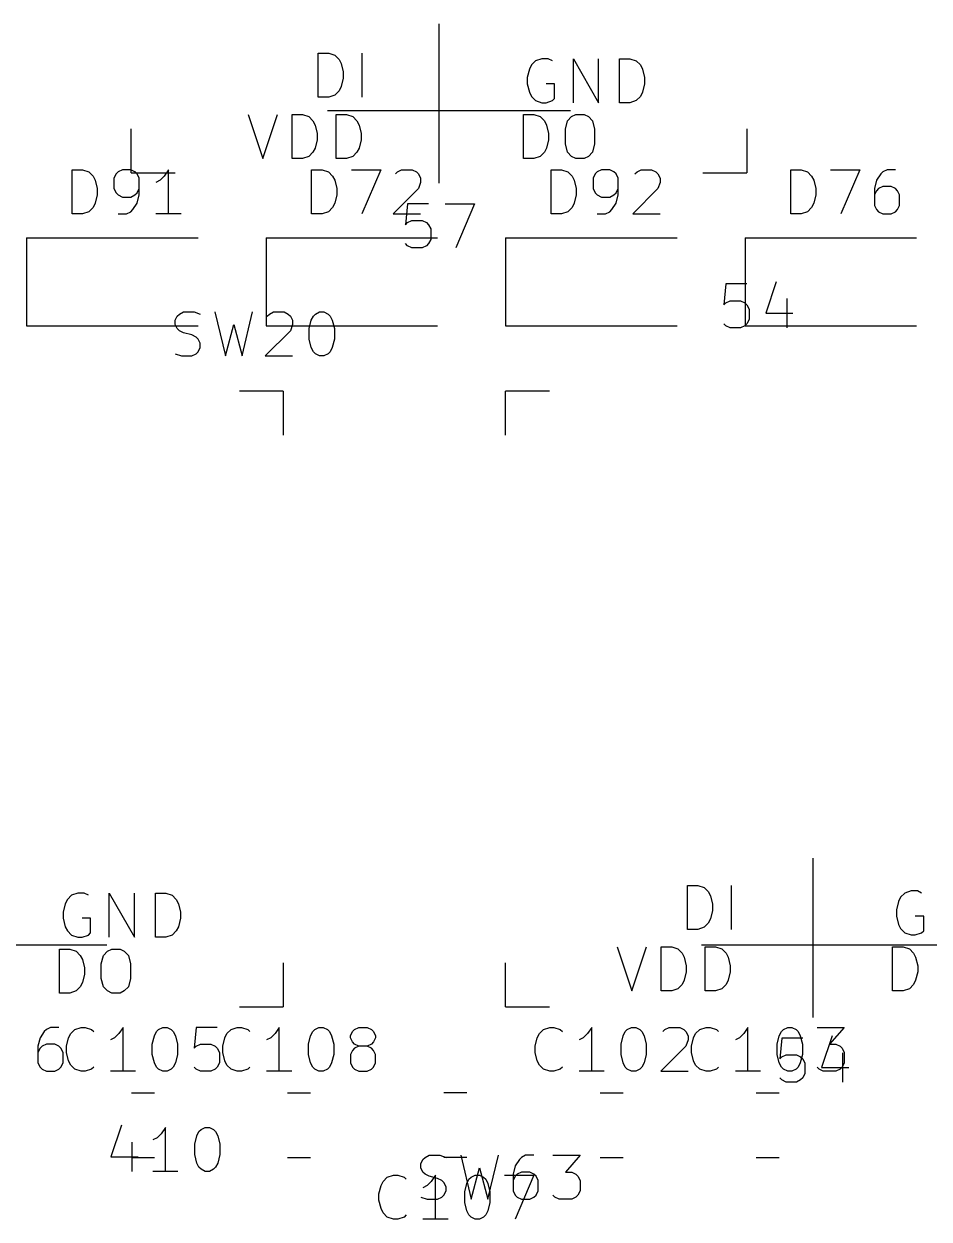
# Model space of a CAD drawing. Extents: x 33 to 377, y -126 to -3.
# Drawn here: x 240.5 to 261.08, y -68.47 to -41.29 of the extents above; entities that cross this region are included whole.
import ezdxf

# ---------------------------------------------------------------- set-up
doc = ezdxf.new("R2010")
doc.units = 0
doc.layers.add('BLACK', color=7, linetype='CONTINUOUS')

msp = doc.modelspace()

# ---------------------------------------------------------------- linework, layer by layer
at = {"layer": 'BLACK', "linetype": 'CONTINUOUS'}
for p, q in [((249.936, -44.9129), (249.936, -41.2909)), ((247.188, -42.9554), (247.188, -41.9554)), ((247.188, -41.9554), (247.426, -41.9554)), ((247.426, -41.9554), (247.569, -42.003)), ((247.569, -42.003), (247.664, -42.0982)), ((247.664, -42.0982), (247.712, -42.1935)), ((248.188, -42.9554), (248.188, -41.9554)), ((252.276, -42.0824), (252.133, -42.13)), ((252.419, -42.0824), (252.276, -42.0824)), ((252.514, -42.13), (252.419, -42.0824)), ((252.99, -43.0824), (252.99, -42.0824)), ((252.99, -42.0824), (253.562, -43.0824)), ((253.562, -43.0824), (253.562, -42.0824)), ((254.038, -43.0824), (254.038, -42.0824)), ((254.038, -42.0824), (254.276, -42.0824)), ((254.276, -42.0824), (254.419, -42.13)), ((247.712, -42.1935), (247.759, -42.384)), ((247.759, -42.384), (247.759, -42.5268)), ((251.99, -42.3205), (251.943, -42.511)), ((252.038, -42.2252), (251.99, -42.3205)), ((252.133, -42.13), (252.038, -42.2252)), ((254.419, -42.13), (254.514, -42.2252)), ((254.514, -42.2252), (254.562, -42.3205)), ((254.562, -42.3205), (254.609, -42.511)), ((247.759, -42.5268), (247.712, -42.7173)), ((251.943, -42.511), (251.943, -42.6538)), ((251.943, -42.6538), (251.99, -42.8443)), ((252.562, -42.6538), (252.371, -42.6538)), ((252.562, -42.9871), (252.562, -42.6538)), ((254.609, -42.6538), (254.562, -42.8443)), ((254.609, -42.511), (254.609, -42.6538)), ((247.569, -42.9078), (247.426, -42.9554)), ((247.664, -42.8125), (247.569, -42.9078)), ((247.712, -42.7173), (247.664, -42.8125)), ((251.99, -42.8443), (252.038, -42.9395)), ((254.562, -42.8443), (254.514, -42.9395)), ((247.426, -42.9554), (247.188, -42.9554)), ((252.038, -42.9395), (252.133, -43.0348)), ((252.133, -43.0348), (252.276, -43.0824)), ((252.276, -43.0824), (252.371, -43.0824)), ((252.371, -43.0824), (252.514, -43.0348)), ((252.514, -43.0348), (252.562, -42.9871)), ((254.276, -43.0824), (254.038, -43.0824)), ((254.419, -43.0348), (254.276, -43.0824)), ((254.514, -42.9395), (254.419, -43.0348)), ((245.593, -43.3524), (245.926, -44.3524)), ((245.926, -44.3524), (246.259, -43.3524)), ((246.593, -44.3524), (246.593, -43.3524)), ((246.593, -43.3524), (246.831, -43.3524)), ((246.831, -43.3524), (246.974, -43.4)), ((246.974, -43.4), (247.069, -43.4952)), ((247.396, -43.2619), (252.926, -43.2619)), ((247.593, -44.3524), (247.593, -43.3524)), ((247.593, -43.3524), (247.831, -43.3524)), ((247.831, -43.3524), (247.974, -43.4)), ((247.974, -43.4), (248.069, -43.4952)), ((251.855, -44.3524), (251.855, -43.3524)), ((251.855, -43.3524), (252.093, -43.3524)), ((252.093, -43.3524), (252.236, -43.4)), ((252.236, -43.4), (252.331, -43.4952)), ((252.855, -43.4952), (252.951, -43.4)), ((252.951, -43.4), (253.046, -43.3524)), ((253.046, -43.3524), (253.236, -43.3524)), ((253.236, -43.3524), (253.331, -43.4)), ((253.331, -43.4), (253.427, -43.4952)), ((242.936, -44.6739), (242.936, -43.6739)), ((247.069, -43.4952), (247.116, -43.5905)), ((247.116, -43.5905), (247.164, -43.781)), ((248.069, -43.4952), (248.116, -43.5905)), ((248.116, -43.5905), (248.164, -43.781)), ((252.331, -43.4952), (252.379, -43.5905)), ((252.379, -43.5905), (252.427, -43.781)), ((252.808, -43.6857), (252.855, -43.4952)), ((252.808, -44.019), (252.808, -43.6857)), ((253.427, -43.4952), (253.474, -43.6857)), ((253.474, -43.6857), (253.474, -44.019)), ((256.936, -43.6739), (256.936, -44.6739)), ((247.164, -43.9238), (247.116, -44.1143)), ((247.164, -43.781), (247.164, -43.9238)), ((248.164, -43.9238), (248.116, -44.1143)), ((248.164, -43.781), (248.164, -43.9238)), ((252.427, -43.9238), (252.379, -44.1143)), ((252.427, -43.781), (252.427, -43.9238)), ((252.855, -44.2095), (252.808, -44.019)), ((253.474, -44.019), (253.427, -44.2095)), ((247.069, -44.2095), (246.974, -44.3048)), ((247.116, -44.1143), (247.069, -44.2095)), ((248.069, -44.2095), (247.974, -44.3048)), ((248.116, -44.1143), (248.069, -44.2095)), ((252.331, -44.2095), (252.236, -44.3048)), ((252.379, -44.1143), (252.331, -44.2095)), ((252.951, -44.3048), (252.855, -44.2095)), ((253.427, -44.2095), (253.331, -44.3048)), ((246.831, -44.3524), (246.593, -44.3524)), ((246.974, -44.3048), (246.831, -44.3524)), ((247.831, -44.3524), (247.593, -44.3524)), ((247.974, -44.3048), (247.831, -44.3524)), ((252.093, -44.3524), (251.855, -44.3524)), ((252.236, -44.3048), (252.093, -44.3524)), ((253.046, -44.3524), (252.951, -44.3048)), ((253.236, -44.3524), (253.046, -44.3524)), ((253.331, -44.3048), (253.236, -44.3524)), ((241.592, -45.608), (241.592, -44.608)), ((241.592, -44.608), (241.83, -44.608)), ((241.83, -44.608), (241.973, -44.6556)), ((241.973, -44.6556), (242.068, -44.7508)), ((242.068, -44.7508), (242.116, -44.8461)), ((242.592, -44.7032), (242.544, -44.7985)), ((242.544, -44.7985), (242.544, -45.0366)), ((242.639, -44.6556), (242.592, -44.7032)), ((242.735, -44.608), (242.639, -44.6556)), ((242.925, -44.608), (242.735, -44.608)), ((243.02, -44.6556), (242.925, -44.608)), ((242.936, -44.6739), (243.936, -44.6739)), ((243.068, -44.7032), (243.02, -44.6556)), ((243.116, -44.7985), (243.068, -44.7032)), ((243.116, -45.1794), (243.116, -44.7985)), ((243.687, -44.7508), (243.592, -44.8461)), ((243.782, -44.608), (243.687, -44.7508)), ((243.782, -45.608), (243.782, -44.608)), ((247.039, -45.608), (247.039, -44.608)), ((247.039, -44.608), (247.277, -44.608)), ((247.277, -44.608), (247.42, -44.6556)), ((247.42, -44.6556), (247.515, -44.7508)), ((247.515, -44.7508), (247.563, -44.8461)), ((247.943, -44.608), (248.61, -44.608)), ((248.61, -44.608), (248.182, -45.608)), ((248.943, -44.7032), (248.991, -44.6556)), ((248.991, -44.6556), (249.086, -44.608)), ((249.086, -44.608), (249.324, -44.608)), ((249.324, -44.608), (249.42, -44.6556)), ((249.42, -44.6556), (249.467, -44.7032)), ((249.467, -44.7032), (249.515, -44.7985)), ((249.515, -44.7985), (249.515, -44.8937)), ((252.486, -45.608), (252.486, -44.608)), ((252.486, -44.608), (252.724, -44.608)), ((252.724, -44.608), (252.867, -44.6556)), ((252.867, -44.6556), (252.962, -44.7508)), ((252.962, -44.7508), (253.01, -44.8461)), ((253.486, -44.7032), (253.438, -44.7985)), ((253.438, -44.7985), (253.438, -45.0366)), ((253.533, -44.6556), (253.486, -44.7032)), ((253.629, -44.608), (253.533, -44.6556)), ((253.819, -44.608), (253.629, -44.608)), ((253.914, -44.6556), (253.819, -44.608)), ((253.962, -44.7032), (253.914, -44.6556)), ((254.01, -44.7985), (253.962, -44.7032)), ((254.01, -45.1794), (254.01, -44.7985)), ((254.39, -44.7032), (254.438, -44.6556)), ((254.438, -44.6556), (254.533, -44.608)), ((254.533, -44.608), (254.771, -44.608)), ((254.771, -44.608), (254.867, -44.6556)), ((254.867, -44.6556), (254.914, -44.7032)), ((254.914, -44.7032), (254.962, -44.7985)), ((254.962, -44.7985), (254.962, -44.8937)), ((255.936, -44.6739), (256.936, -44.6739)), ((257.933, -45.608), (257.933, -44.608)), ((257.933, -44.608), (258.171, -44.608)), ((258.171, -44.608), (258.314, -44.6556)), ((258.314, -44.6556), (258.409, -44.7508)), ((258.409, -44.7508), (258.457, -44.8461)), ((258.837, -44.608), (259.504, -44.608)), ((259.504, -44.608), (259.076, -45.608)), ((259.98, -44.7032), (259.885, -44.8461)), ((260.028, -44.6556), (259.98, -44.7032)), ((260.123, -44.608), (260.028, -44.6556)), ((260.314, -44.608), (260.123, -44.608)), ((242.116, -44.8461), (242.163, -45.0366)), ((242.163, -45.0366), (242.163, -45.1794)), ((242.544, -45.0366), (242.592, -45.1318)), ((243.068, -45.1318), (243.116, -45.0366)), ((243.592, -44.8461), (243.496, -44.8937)), ((247.563, -44.8461), (247.61, -45.0366)), ((247.61, -45.0366), (247.61, -45.1794)), ((249.467, -45.0366), (248.896, -45.608)), ((249.515, -44.8937), (249.467, -45.0366)), ((253.01, -44.8461), (253.057, -45.0366)), ((253.057, -45.0366), (253.057, -45.1794)), ((253.438, -45.0366), (253.486, -45.1318)), ((253.962, -45.1318), (254.01, -45.0366)), ((254.914, -45.0366), (254.343, -45.608)), ((254.962, -44.8937), (254.914, -45.0366)), ((258.457, -44.8461), (258.504, -45.0366)), ((258.504, -45.0366), (258.504, -45.1794)), ((259.885, -44.8461), (259.837, -45.0366)), ((259.837, -45.0366), (259.837, -45.4175)), ((259.885, -45.0842), (259.837, -45.1794)), ((259.933, -45.0366), (259.885, -45.0842)), ((260.028, -44.9889), (259.933, -45.0366)), ((260.218, -44.9889), (260.028, -44.9889)), ((260.314, -45.0366), (260.218, -44.9889)), ((260.361, -45.0842), (260.314, -45.0366)), ((260.409, -45.1794), (260.361, -45.0842)), ((242.116, -45.3699), (242.068, -45.4651)), ((242.163, -45.1794), (242.116, -45.3699)), ((242.592, -45.1318), (242.639, -45.1794)), ((242.639, -45.1794), (242.735, -45.227)), ((242.735, -45.227), (242.925, -45.227)), ((242.925, -45.227), (243.02, -45.1794)), ((242.973, -45.5127), (243.068, -45.3699)), ((243.02, -45.1794), (243.068, -45.1318)), ((243.068, -45.3699), (243.116, -45.1794)), ((247.563, -45.3699), (247.515, -45.4651)), ((247.61, -45.1794), (247.563, -45.3699)), ((249.222, -45.3813), (249.174, -45.8575)), ((249.698, -45.3813), (249.222, -45.3813)), ((250.079, -45.3813), (250.746, -45.3813)), ((250.746, -45.3813), (250.317, -46.3813)), ((253.01, -45.3699), (252.962, -45.4651)), ((253.057, -45.1794), (253.01, -45.3699)), ((253.486, -45.1318), (253.533, -45.1794)), ((253.533, -45.1794), (253.629, -45.227)), ((253.629, -45.227), (253.819, -45.227)), ((253.819, -45.227), (253.914, -45.1794)), ((253.867, -45.5127), (253.962, -45.3699)), ((253.914, -45.1794), (253.962, -45.1318)), ((253.962, -45.3699), (254.01, -45.1794)), ((258.457, -45.3699), (258.409, -45.4651)), ((258.504, -45.1794), (258.457, -45.3699)), ((260.409, -45.4175), (260.409, -45.1794)), ((241.83, -45.608), (241.592, -45.608)), ((241.973, -45.5604), (241.83, -45.608)), ((242.068, -45.4651), (241.973, -45.5604)), ((242.639, -45.608), (242.83, -45.608)), ((242.83, -45.608), (242.925, -45.5604)), ((242.925, -45.5604), (242.973, -45.5127)), ((244.068, -45.608), (243.496, -45.608)), ((247.277, -45.608), (247.039, -45.608)), ((247.42, -45.5604), (247.277, -45.608)), ((247.515, -45.4651), (247.42, -45.5604)), ((248.896, -45.608), (249.515, -45.608)), ((252.724, -45.608), (252.486, -45.608)), ((252.867, -45.5604), (252.724, -45.608)), ((252.962, -45.4651), (252.867, -45.5604)), ((253.533, -45.608), (253.724, -45.608)), ((253.724, -45.608), (253.819, -45.5604)), ((253.819, -45.5604), (253.867, -45.5127)), ((254.343, -45.608), (254.962, -45.608)), ((258.171, -45.608), (257.933, -45.608)), ((258.314, -45.5604), (258.171, -45.608)), ((258.409, -45.4651), (258.314, -45.5604)), ((259.837, -45.4175), (259.885, -45.5127)), ((259.885, -45.5127), (259.933, -45.5604)), ((259.933, -45.5604), (260.028, -45.608)), ((260.028, -45.608), (260.218, -45.608)), ((260.218, -45.608), (260.314, -45.5604)), ((260.314, -45.5604), (260.361, -45.5127)), ((260.361, -45.5127), (260.409, -45.4175)), ((249.174, -45.8575), (249.222, -45.8099)), ((249.222, -45.8099), (249.317, -45.7622)), ((249.317, -45.7622), (249.555, -45.7622)), ((249.555, -45.7622), (249.65, -45.8099)), ((249.65, -45.8099), (249.698, -45.8575)), ((249.698, -45.8575), (249.746, -45.9527)), ((240.556, -46.1556), (244.456, -46.1556)), ((240.556, -46.1556), (240.556, -48.1556)), ((246.003, -46.1556), (249.903, -46.1556)), ((246.003, -46.1556), (246.003, -48.1556)), ((249.746, -46.1908), (249.698, -46.286)), ((249.746, -45.9527), (249.746, -46.1908)), ((251.45, -46.1556), (255.35, -46.1556)), ((251.45, -46.1556), (251.45, -48.1556)), ((256.897, -46.1556), (260.797, -46.1556)), ((256.897, -46.1556), (256.897, -48.1556)), ((249.222, -46.3337), (249.174, -46.286)), ((249.317, -46.3813), (249.222, -46.3337)), ((249.555, -46.3813), (249.317, -46.3813)), ((249.65, -46.3337), (249.555, -46.3813)), ((249.698, -46.286), (249.65, -46.3337)), ((256.461, -47.2044), (256.413, -47.6806)), ((256.937, -47.2044), (256.461, -47.2044)), ((257.604, -47.1568), (257.365, -47.871)), ((257.842, -47.5377), (257.842, -48.2044)), ((256.413, -47.6806), (256.461, -47.633)), ((256.461, -47.633), (256.556, -47.5853)), ((256.556, -47.5853), (256.794, -47.5853)), ((256.794, -47.5853), (256.889, -47.633)), ((256.889, -47.633), (256.937, -47.6806)), ((256.937, -47.6806), (256.985, -47.7758)), ((256.985, -47.7758), (256.985, -48.0139)), ((243.935, -48.0299), (243.983, -47.9346)), ((243.935, -48.1251), (243.935, -48.0299)), ((243.983, -47.9346), (244.031, -47.887)), ((244.031, -47.887), (244.126, -47.8394)), ((244.126, -47.8394), (244.364, -47.8394)), ((244.364, -47.8394), (244.507, -47.887)), ((244.84, -47.8394), (245.078, -48.8394)), ((245.459, -48.8394), (245.697, -47.8394)), ((246.031, -47.9346), (246.078, -47.887)), ((246.078, -47.887), (246.174, -47.8394)), ((246.174, -47.8394), (246.412, -47.8394)), ((246.412, -47.8394), (246.507, -47.887)), ((246.507, -47.887), (246.555, -47.9346)), ((246.555, -47.9346), (246.602, -48.0299)), ((246.602, -48.0299), (246.602, -48.1251)), ((246.983, -48.2203), (247.031, -48.0299)), ((247.031, -48.0299), (247.078, -47.9346)), ((247.078, -47.9346), (247.126, -47.887)), ((247.126, -47.887), (247.221, -47.8394)), ((247.221, -47.8394), (247.316, -47.8394)), ((247.316, -47.8394), (247.412, -47.887)), ((247.412, -47.887), (247.459, -47.9346)), ((247.459, -47.9346), (247.507, -48.0299)), ((247.507, -48.0299), (247.555, -48.2203)), ((256.985, -48.0139), (256.937, -48.1091)), ((257.365, -47.871), (257.985, -47.871)), ((240.556, -48.1556), (244.456, -48.1556)), ((243.983, -48.2203), (243.935, -48.1251)), ((244.031, -48.268), (243.983, -48.2203)), ((244.126, -48.3156), (244.031, -48.268)), ((244.316, -48.3632), (244.126, -48.3156)), ((244.412, -48.4108), (244.316, -48.3632)), ((245.078, -48.8394), (245.269, -48.1251)), ((245.269, -48.1251), (245.459, -48.8394)), ((246.555, -48.268), (245.983, -48.8394)), ((246.003, -48.1556), (249.903, -48.1556)), ((246.602, -48.1251), (246.555, -48.268)), ((246.983, -48.4584), (246.983, -48.2203)), ((247.555, -48.2203), (247.555, -48.4584)), ((251.45, -48.1556), (255.35, -48.1556)), ((256.461, -48.1568), (256.413, -48.1091)), ((256.556, -48.2044), (256.461, -48.1568)), ((256.794, -48.2044), (256.556, -48.2044)), ((256.889, -48.1568), (256.794, -48.2044)), ((256.937, -48.1091), (256.889, -48.1568)), ((256.897, -48.1556), (260.797, -48.1556)), ((244.459, -48.4584), (244.412, -48.4108)), ((244.507, -48.5537), (244.459, -48.4584)), ((244.507, -48.6489), (244.507, -48.5537)), ((247.031, -48.6489), (246.983, -48.4584)), ((247.555, -48.4584), (247.507, -48.6489)), ((243.935, -48.7918), (244.078, -48.8394)), ((244.078, -48.8394), (244.316, -48.8394)), ((244.316, -48.8394), (244.412, -48.7918)), ((244.412, -48.7918), (244.459, -48.7441)), ((244.459, -48.7441), (244.507, -48.6489)), ((245.983, -48.8394), (246.602, -48.8394)), ((247.078, -48.7441), (247.031, -48.6489)), ((247.126, -48.7918), (247.078, -48.7441)), ((247.221, -48.8394), (247.126, -48.7918)), ((247.316, -48.8394), (247.221, -48.8394)), ((247.412, -48.7918), (247.316, -48.8394)), ((247.459, -48.7441), (247.412, -48.7918)), ((247.507, -48.6489), (247.459, -48.7441)), ((246.395, -49.642), (245.395, -49.642)), ((246.395, -49.642), (246.395, -50.642)), ((252.445, -49.642), (251.445, -49.642)), ((251.445, -50.642), (251.445, -49.642)), ((258.445, -63.881), (258.445, -60.259)), ((241.58, -61.1038), (241.485, -61.199)), ((241.723, -61.0562), (241.58, -61.1038)), ((241.866, -61.0562), (241.723, -61.0562)), ((241.961, -61.1038), (241.866, -61.0562)), ((242.437, -62.0562), (242.437, -61.0562)), ((242.437, -61.0562), (243.009, -62.0562)), ((243.009, -62.0562), (243.009, -61.0562)), ((243.485, -62.0562), (243.485, -61.0562)), ((243.485, -61.0562), (243.723, -61.0562)), ((243.723, -61.0562), (243.866, -61.1038)), ((243.866, -61.1038), (243.961, -61.199)), ((255.583, -61.8784), (255.583, -60.8784)), ((255.583, -60.8784), (255.821, -60.8784)), ((255.821, -60.8784), (255.964, -60.926)), ((255.964, -60.926), (256.059, -61.0212)), ((256.059, -61.0212), (256.107, -61.1165)), ((256.107, -61.1165), (256.154, -61.307)), ((256.583, -61.8784), (256.583, -60.8784)), ((260.528, -61.053), (260.433, -61.1482)), ((260.671, -61.0054), (260.528, -61.053)), ((260.814, -61.0054), (260.671, -61.0054)), ((260.909, -61.053), (260.814, -61.0054)), ((241.437, -61.2943), (241.39, -61.4848)), ((241.485, -61.199), (241.437, -61.2943)), ((243.961, -61.199), (244.009, -61.2943)), ((244.009, -61.2943), (244.056, -61.4848)), ((256.154, -61.307), (256.154, -61.4498)), ((260.385, -61.2435), (260.338, -61.434)), ((260.433, -61.1482), (260.385, -61.2435)), ((241.39, -61.4848), (241.39, -61.6276)), ((241.39, -61.6276), (241.437, -61.8181)), ((242.009, -61.6276), (241.818, -61.6276)), ((242.009, -61.9609), (242.009, -61.6276)), ((244.056, -61.6276), (244.009, -61.8181)), ((244.056, -61.4848), (244.056, -61.6276)), ((256.107, -61.6403), (256.059, -61.7355)), ((256.154, -61.4498), (256.107, -61.6403)), ((260.338, -61.434), (260.338, -61.5768)), ((260.338, -61.5768), (260.385, -61.7673)), ((260.957, -61.5768), (260.766, -61.5768)), ((260.957, -61.9101), (260.957, -61.5768)), ((241.437, -61.8181), (241.485, -61.9133)), ((241.485, -61.9133), (241.58, -62.0086)), ((243.961, -61.9133), (243.866, -62.0086)), ((244.009, -61.8181), (243.961, -61.9133)), ((255.821, -61.8784), (255.583, -61.8784)), ((255.964, -61.8308), (255.821, -61.8784)), ((256.059, -61.7355), (255.964, -61.8308)), ((260.385, -61.7673), (260.433, -61.8625)), ((260.433, -61.8625), (260.528, -61.9578)), ((260.528, -61.9578), (260.671, -62.0054)), ((260.766, -62.0054), (260.909, -61.9578)), ((260.909, -61.9578), (260.957, -61.9101)), ((236.855, -62.23), (242.385, -62.23)), ((241.58, -62.0086), (241.723, -62.0562)), ((241.723, -62.0562), (241.818, -62.0562)), ((241.818, -62.0562), (241.961, -62.0086)), ((241.961, -62.0086), (242.009, -61.9609)), ((243.723, -62.0562), (243.485, -62.0562)), ((243.866, -62.0086), (243.723, -62.0562)), ((255.905, -62.23), (261.435, -62.23)), ((260.671, -62.0054), (260.766, -62.0054)), ((241.302, -63.3262), (241.302, -62.3262)), ((241.302, -62.3262), (241.54, -62.3262)), ((241.54, -62.3262), (241.683, -62.3738)), ((241.683, -62.3738), (241.778, -62.469)), ((241.778, -62.469), (241.826, -62.5643)), ((242.255, -62.6595), (242.302, -62.469)), ((242.302, -62.469), (242.398, -62.3738)), ((242.398, -62.3738), (242.493, -62.3262)), ((242.493, -62.3262), (242.683, -62.3262)), ((242.683, -62.3262), (242.778, -62.3738)), ((242.778, -62.3738), (242.874, -62.469)), ((242.874, -62.469), (242.921, -62.6595)), ((253.988, -62.2754), (254.321, -63.2754)), ((254.321, -63.2754), (254.654, -62.2754)), ((254.988, -63.2754), (254.988, -62.2754)), ((254.988, -62.2754), (255.226, -62.2754)), ((255.226, -62.2754), (255.369, -62.323)), ((255.369, -62.323), (255.464, -62.4182)), ((255.464, -62.4182), (255.511, -62.5135)), ((255.988, -63.2754), (255.988, -62.2754)), ((255.988, -62.2754), (256.226, -62.2754)), ((256.226, -62.2754), (256.369, -62.323)), ((256.369, -62.323), (256.464, -62.4182)), ((256.464, -62.4182), (256.511, -62.5135)), ((260.25, -63.2754), (260.25, -62.2754)), ((260.25, -62.2754), (260.488, -62.2754)), ((260.488, -62.2754), (260.631, -62.323)), ((260.631, -62.323), (260.726, -62.4182)), ((260.726, -62.4182), (260.774, -62.5135)), ((241.826, -62.5643), (241.874, -62.7548)), ((241.874, -62.7548), (241.874, -62.8976)), ((242.255, -62.9928), (242.255, -62.6595)), ((242.921, -62.6595), (242.921, -62.9928)), ((246.395, -62.642), (246.395, -63.642)), ((251.445, -63.642), (251.445, -62.642)), ((255.511, -62.5135), (255.559, -62.704)), ((255.559, -62.704), (255.559, -62.8468)), ((256.511, -62.5135), (256.559, -62.704)), ((256.559, -62.704), (256.559, -62.8468)), ((260.774, -62.5135), (260.822, -62.704)), ((260.822, -62.704), (260.822, -62.8468)), ((241.874, -62.8976), (241.826, -63.0881)), ((242.302, -63.1833), (242.255, -62.9928)), ((242.921, -62.9928), (242.874, -63.1833)), ((255.511, -63.0373), (255.464, -63.1325)), ((255.559, -62.8468), (255.511, -63.0373)), ((256.511, -63.0373), (256.464, -63.1325)), ((256.559, -62.8468), (256.511, -63.0373)), ((260.774, -63.0373), (260.726, -63.1325)), ((260.822, -62.8468), (260.774, -63.0373)), ((241.683, -63.2786), (241.54, -63.3262)), ((241.778, -63.1833), (241.683, -63.2786)), ((241.826, -63.0881), (241.778, -63.1833)), ((242.398, -63.2786), (242.302, -63.1833)), ((242.493, -63.3262), (242.398, -63.2786)), ((242.778, -63.2786), (242.683, -63.3262)), ((242.874, -63.1833), (242.778, -63.2786)), ((255.226, -63.2754), (254.988, -63.2754)), ((255.369, -63.2278), (255.226, -63.2754)), ((255.464, -63.1325), (255.369, -63.2278)), ((256.226, -63.2754), (255.988, -63.2754)), ((256.369, -63.2278), (256.226, -63.2754)), ((256.464, -63.1325), (256.369, -63.2278)), ((260.488, -63.2754), (260.25, -63.2754)), ((260.631, -63.2278), (260.488, -63.2754)), ((260.726, -63.1325), (260.631, -63.2278)), ((241.54, -63.3262), (241.302, -63.3262)), ((242.683, -63.3262), (242.493, -63.3262)), ((245.395, -63.642), (246.395, -63.642)), ((251.445, -63.642), (252.445, -63.642)), ((241.101, -64.1062), (241.006, -64.1538)), ((241.292, -64.1062), (241.101, -64.1062)), ((241.654, -64.1538), (241.797, -64.1062)), ((241.797, -64.1062), (241.892, -64.1062)), ((241.892, -64.1062), (242.035, -64.1538)), ((242.75, -64.1062), (242.654, -64.249)), ((242.75, -65.1062), (242.75, -64.1062)), ((243.559, -64.1538), (243.654, -64.1062)), ((243.654, -64.1062), (243.75, -64.1062)), ((243.75, -64.1062), (243.845, -64.1538)), ((244.416, -64.1062), (244.369, -64.5824)), ((244.892, -64.1062), (244.416, -64.1062)), ((245.206, -64.1538), (245.349, -64.1062)), ((245.349, -64.1062), (245.444, -64.1062)), ((245.444, -64.1062), (245.587, -64.1538)), ((246.302, -64.1062), (246.206, -64.249)), ((246.302, -65.1062), (246.302, -64.1062)), ((247.111, -64.1538), (247.206, -64.1062)), ((247.206, -64.1062), (247.302, -64.1062)), ((247.302, -64.1062), (247.397, -64.1538)), ((248.016, -64.1538), (248.111, -64.1062)), ((248.111, -64.1062), (248.302, -64.1062)), ((248.302, -64.1062), (248.397, -64.1538)), ((252.312, -64.1538), (252.455, -64.1062)), ((252.455, -64.1062), (252.55, -64.1062)), ((252.55, -64.1062), (252.693, -64.1538)), ((253.408, -64.1062), (253.312, -64.249)), ((253.408, -65.1062), (253.408, -64.1062)), ((254.217, -64.1538), (254.312, -64.1062)), ((254.312, -64.1062), (254.408, -64.1062)), ((254.408, -64.1062), (254.503, -64.1538)), ((255.074, -64.1538), (255.17, -64.1062)), ((255.17, -64.1062), (255.408, -64.1062)), ((255.408, -64.1062), (255.503, -64.1538)), ((255.864, -64.1538), (256.007, -64.1062)), ((256.007, -64.1062), (256.102, -64.1062)), ((256.102, -64.1062), (256.245, -64.1538)), ((256.96, -64.1062), (256.864, -64.249)), ((256.96, -65.1062), (256.96, -64.1062)), ((257.769, -64.1538), (257.864, -64.1062)), ((257.864, -64.1062), (257.96, -64.1062)), ((257.96, -64.1062), (258.055, -64.1538)), ((258.531, -64.1062), (259.15, -64.1062)), ((259.15, -64.1062), (258.817, -64.4871)), ((240.863, -64.3443), (240.816, -64.5348)), ((240.959, -64.2014), (240.863, -64.3443)), ((241.006, -64.1538), (240.959, -64.2014)), ((241.464, -64.5348), (241.512, -64.3443)), ((241.512, -64.3443), (241.559, -64.249)), ((241.559, -64.249), (241.654, -64.1538)), ((242.035, -64.1538), (242.083, -64.2014)), ((242.559, -64.3443), (242.464, -64.3919)), ((242.654, -64.249), (242.559, -64.3443)), ((243.416, -64.4871), (243.464, -64.2967)), ((243.464, -64.2967), (243.512, -64.2014)), ((243.512, -64.2014), (243.559, -64.1538)), ((243.845, -64.1538), (243.892, -64.2014)), ((243.892, -64.2014), (243.94, -64.2967)), ((243.94, -64.2967), (243.988, -64.4871)), ((245.016, -64.5348), (245.064, -64.3443)), ((245.064, -64.3443), (245.111, -64.249)), ((245.111, -64.249), (245.206, -64.1538)), ((245.587, -64.1538), (245.635, -64.2014)), ((246.111, -64.3443), (246.016, -64.3919)), ((246.206, -64.249), (246.111, -64.3443)), ((246.968, -64.4871), (247.016, -64.2967)), ((247.016, -64.2967), (247.064, -64.2014)), ((247.064, -64.2014), (247.111, -64.1538)), ((247.397, -64.1538), (247.444, -64.2014)), ((247.444, -64.2014), (247.492, -64.2967)), ((247.492, -64.2967), (247.54, -64.4871)), ((247.921, -64.2967), (247.968, -64.2014)), ((247.921, -64.3443), (247.921, -64.2967)), ((247.968, -64.4395), (247.921, -64.3443)), ((247.968, -64.2014), (248.016, -64.1538)), ((248.397, -64.1538), (248.444, -64.2014)), ((248.444, -64.2014), (248.492, -64.2967)), ((248.492, -64.3443), (248.444, -64.4395)), ((248.492, -64.2967), (248.492, -64.3443)), ((252.122, -64.5348), (252.17, -64.3443)), ((252.17, -64.3443), (252.217, -64.249)), ((252.217, -64.249), (252.312, -64.1538)), ((252.693, -64.1538), (252.741, -64.2014)), ((253.217, -64.3443), (253.122, -64.3919)), ((253.312, -64.249), (253.217, -64.3443)), ((254.074, -64.4871), (254.122, -64.2967)), ((254.122, -64.2967), (254.17, -64.2014)), ((254.17, -64.2014), (254.217, -64.1538)), ((254.503, -64.1538), (254.55, -64.2014)), ((254.55, -64.2014), (254.598, -64.2967)), ((254.598, -64.2967), (254.646, -64.4871)), ((255.027, -64.2014), (255.074, -64.1538)), ((255.503, -64.1538), (255.55, -64.2014)), ((255.55, -64.2014), (255.598, -64.2967)), ((255.598, -64.3919), (255.55, -64.5348)), ((255.598, -64.2967), (255.598, -64.3919)), ((255.674, -64.5348), (255.722, -64.3443)), ((255.722, -64.3443), (255.769, -64.249)), ((255.769, -64.249), (255.864, -64.1538)), ((256.245, -64.1538), (256.293, -64.2014)), ((256.769, -64.3443), (256.674, -64.3919)), ((256.864, -64.249), (256.769, -64.3443)), ((257.626, -64.4871), (257.674, -64.2967)), ((257.674, -64.2967), (257.722, -64.2014)), ((257.731, -64.3494), (257.683, -64.8256)), ((257.722, -64.2014), (257.769, -64.1538)), ((258.207, -64.3494), (257.731, -64.3494)), ((258.055, -64.1538), (258.102, -64.2014)), ((258.102, -64.2014), (258.15, -64.2967)), ((258.15, -64.2967), (258.198, -64.4871)), ((258.874, -64.3018), (258.635, -65.016)), ((240.816, -64.5348), (240.816, -64.9157)), ((240.863, -64.5824), (240.816, -64.6776)), ((240.911, -64.5348), (240.863, -64.5824)), ((241.006, -64.4871), (240.911, -64.5348)), ((241.197, -64.4871), (241.006, -64.4871)), ((241.292, -64.5348), (241.197, -64.4871)), ((241.339, -64.5824), (241.292, -64.5348)), ((241.387, -64.6776), (241.339, -64.5824)), ((241.464, -64.6776), (241.464, -64.5348)), ((243.416, -64.7252), (243.416, -64.4871)), ((243.988, -64.4871), (243.988, -64.7252)), ((244.369, -64.5824), (244.416, -64.5348)), ((244.416, -64.5348), (244.512, -64.4871)), ((244.512, -64.4871), (244.75, -64.4871)), ((244.75, -64.4871), (244.845, -64.5348)), ((244.845, -64.5348), (244.892, -64.5824)), ((244.892, -64.5824), (244.94, -64.6776)), ((245.016, -64.6776), (245.016, -64.5348)), ((246.968, -64.7252), (246.968, -64.4871)), ((247.54, -64.4871), (247.54, -64.7252)), ((247.968, -64.63), (247.921, -64.7252)), ((248.016, -64.4871), (247.968, -64.4395)), ((248.016, -64.5824), (247.968, -64.63)), ((248.111, -64.5348), (248.016, -64.4871)), ((248.111, -64.5348), (248.016, -64.5824)), ((248.302, -64.5348), (248.111, -64.5348)), ((248.397, -64.4871), (248.302, -64.5348)), ((248.397, -64.5824), (248.302, -64.5348)), ((248.444, -64.4395), (248.397, -64.4871)), ((248.444, -64.63), (248.397, -64.5824)), ((248.492, -64.7252), (248.444, -64.63)), ((252.122, -64.6776), (252.122, -64.5348)), ((254.074, -64.7252), (254.074, -64.4871)), ((254.646, -64.4871), (254.646, -64.7252)), ((255.55, -64.5348), (254.979, -65.1062)), ((255.674, -64.6776), (255.674, -64.5348)), ((257.626, -64.7252), (257.626, -64.4871)), ((258.198, -64.4871), (258.198, -64.7252)), ((258.817, -64.4871), (258.96, -64.4871)), ((258.96, -64.4871), (259.055, -64.5348)), ((259.055, -64.5348), (259.102, -64.5824)), ((259.102, -64.5824), (259.15, -64.6776)), ((240.816, -64.9157), (240.863, -65.0109)), ((241.339, -65.0109), (241.387, -64.9157)), ((241.387, -64.9157), (241.387, -64.6776)), ((241.512, -64.8681), (241.464, -64.6776)), ((241.559, -64.9633), (241.512, -64.8681)), ((243.464, -64.9157), (243.416, -64.7252)), ((243.512, -65.0109), (243.464, -64.9157)), ((243.94, -64.9157), (243.892, -65.0109)), ((243.988, -64.7252), (243.94, -64.9157)), ((244.94, -64.9157), (244.892, -65.0109)), ((244.94, -64.6776), (244.94, -64.9157)), ((245.064, -64.8681), (245.016, -64.6776)), ((245.111, -64.9633), (245.064, -64.8681)), ((247.016, -64.9157), (246.968, -64.7252)), ((247.064, -65.0109), (247.016, -64.9157)), ((247.492, -64.9157), (247.444, -65.0109)), ((247.54, -64.7252), (247.492, -64.9157)), ((247.921, -64.7252), (247.921, -64.9157)), ((247.921, -64.9157), (247.968, -65.0109)), ((248.444, -65.0109), (248.492, -64.9157)), ((248.492, -64.9157), (248.492, -64.7252)), ((252.17, -64.8681), (252.122, -64.6776)), ((252.217, -64.9633), (252.17, -64.8681)), ((254.122, -64.9157), (254.074, -64.7252)), ((254.17, -65.0109), (254.122, -64.9157)), ((254.598, -64.9157), (254.55, -65.0109)), ((254.646, -64.7252), (254.598, -64.9157)), ((255.722, -64.8681), (255.674, -64.6776)), ((255.769, -64.9633), (255.722, -64.8681)), ((257.674, -64.9157), (257.626, -64.7252)), ((257.722, -65.0109), (257.674, -64.9157)), ((257.683, -64.8256), (257.731, -64.778)), ((257.731, -64.778), (257.826, -64.7303)), ((257.826, -64.7303), (258.064, -64.7303)), ((258.064, -64.7303), (258.159, -64.778)), ((258.15, -64.9157), (258.102, -65.0109)), ((258.198, -64.7252), (258.15, -64.9157)), ((258.159, -64.778), (258.207, -64.8256)), ((258.207, -64.8256), (258.255, -64.9208)), ((258.255, -64.9208), (258.255, -65.1589)), ((259.15, -64.9157), (259.102, -65.0109)), ((259.112, -64.6827), (259.112, -65.3494)), ((259.15, -64.6776), (259.15, -64.9157)), ((240.863, -65.0109), (240.911, -65.0586)), ((240.911, -65.0586), (241.006, -65.1062)), ((241.006, -65.1062), (241.197, -65.1062)), ((241.197, -65.1062), (241.292, -65.0586)), ((241.292, -65.0586), (241.339, -65.0109)), ((241.654, -65.0586), (241.559, -64.9633)), ((241.797, -65.1062), (241.654, -65.0586)), ((241.892, -65.1062), (241.797, -65.1062)), ((242.035, -65.0586), (241.892, -65.1062)), ((242.083, -65.0109), (242.035, -65.0586)), ((243.035, -65.1062), (242.464, -65.1062)), ((243.559, -65.0586), (243.512, -65.0109)), ((243.654, -65.1062), (243.559, -65.0586)), ((243.75, -65.1062), (243.654, -65.1062)), ((243.845, -65.0586), (243.75, -65.1062)), ((243.892, -65.0109), (243.845, -65.0586)), ((244.416, -65.0586), (244.369, -65.0109)), ((244.512, -65.1062), (244.416, -65.0586)), ((244.75, -65.1062), (244.512, -65.1062)), ((244.845, -65.0586), (244.75, -65.1062)), ((244.892, -65.0109), (244.845, -65.0586)), ((245.206, -65.0586), (245.111, -64.9633)), ((245.349, -65.1062), (245.206, -65.0586)), ((245.444, -65.1062), (245.349, -65.1062)), ((245.587, -65.0586), (245.444, -65.1062)), ((245.635, -65.0109), (245.587, -65.0586)), ((246.587, -65.1062), (246.016, -65.1062)), ((247.111, -65.0586), (247.064, -65.0109)), ((247.206, -65.1062), (247.111, -65.0586)), ((247.302, -65.1062), (247.206, -65.1062)), ((247.397, -65.0586), (247.302, -65.1062)), ((247.444, -65.0109), (247.397, -65.0586)), ((247.968, -65.0109), (248.016, -65.0586)), ((248.016, -65.0586), (248.111, -65.1062)), ((248.111, -65.1062), (248.302, -65.1062)), ((248.302, -65.1062), (248.397, -65.0586)), ((248.397, -65.0586), (248.444, -65.0109)), ((252.312, -65.0586), (252.217, -64.9633)), ((252.455, -65.1062), (252.312, -65.0586)), ((252.55, -65.1062), (252.455, -65.1062)), ((252.693, -65.0586), (252.55, -65.1062)), ((252.741, -65.0109), (252.693, -65.0586)), ((253.693, -65.1062), (253.122, -65.1062)), ((254.217, -65.0586), (254.17, -65.0109)), ((254.312, -65.1062), (254.217, -65.0586)), ((254.408, -65.1062), (254.312, -65.1062)), ((254.503, -65.0586), (254.408, -65.1062)), ((254.55, -65.0109), (254.503, -65.0586)), ((254.979, -65.1062), (255.598, -65.1062)), ((255.864, -65.0586), (255.769, -64.9633)), ((256.007, -65.1062), (255.864, -65.0586)), ((256.102, -65.1062), (256.007, -65.1062)), ((256.245, -65.0586), (256.102, -65.1062)), ((256.293, -65.0109), (256.245, -65.0586)), ((257.245, -65.1062), (256.674, -65.1062)), ((257.769, -65.0586), (257.722, -65.0109)), ((257.864, -65.1062), (257.769, -65.0586)), ((257.96, -65.1062), (257.864, -65.1062)), ((258.055, -65.0586), (257.96, -65.1062)), ((258.102, -65.0109), (258.055, -65.0586)), ((258.255, -65.1589), (258.207, -65.2541)), ((258.579, -65.0586), (258.531, -65.0109)), ((258.674, -65.1062), (258.579, -65.0586)), ((258.635, -65.016), (259.255, -65.016)), ((258.96, -65.1062), (258.674, -65.1062)), ((259.055, -65.0586), (258.96, -65.1062)), ((259.102, -65.0109), (259.055, -65.0586)), ((257.731, -65.3018), (257.683, -65.2541)), ((257.826, -65.3494), (257.731, -65.3018)), ((258.064, -65.3494), (257.826, -65.3494)), ((258.159, -65.3018), (258.064, -65.3494)), ((258.207, -65.2541), (258.159, -65.3018)), ((242.941, -65.5988), (243.463, -65.5988)), ((246.493, -65.5988), (247.015, -65.5988)), ((250.568, -65.5988), (250.046, -65.5988)), ((253.599, -65.5988), (254.121, -65.5988)), ((257.151, -65.5988), (257.673, -65.5988)), ((242.713, -66.3338), (242.475, -67.048)), ((243.618, -66.5242), (243.523, -66.6195)), ((243.713, -66.3814), (243.618, -66.5242)), ((243.713, -67.3814), (243.713, -66.3814)), ((244.38, -66.7623), (244.427, -66.5719)), ((244.427, -66.5719), (244.475, -66.4766)), ((244.475, -66.4766), (244.523, -66.429)), ((244.523, -66.429), (244.618, -66.3814)), ((244.618, -66.3814), (244.713, -66.3814)), ((244.713, -66.3814), (244.808, -66.429)), ((244.808, -66.429), (244.856, -66.4766)), ((244.856, -66.4766), (244.903, -66.5719)), ((244.903, -66.5719), (244.951, -66.7623)), ((242.951, -66.7147), (242.951, -67.3814)), ((243.523, -66.6195), (243.427, -66.6671)), ((244.38, -67.0004), (244.38, -66.7623)), ((244.951, -66.7623), (244.951, -67.0004)), ((242.475, -67.048), (243.094, -67.048)), ((242.941, -67.0688), (243.463, -67.0688)), ((244.427, -67.1909), (244.38, -67.0004)), ((244.951, -67.0004), (244.903, -67.1909)), ((246.493, -67.0688), (247.015, -67.0688)), ((249.523, -67.2069), (249.571, -67.1116)), ((249.571, -67.1116), (249.619, -67.064)), ((249.619, -67.064), (249.714, -67.0164)), ((249.714, -67.0164), (249.952, -67.0164)), ((249.952, -67.0164), (250.095, -67.064)), ((250.568, -67.0688), (250.046, -67.0688)), ((250.428, -67.0164), (250.666, -68.0164)), ((251.047, -68.0164), (251.285, -67.0164)), ((251.762, -67.1116), (251.666, -67.2545)), ((251.809, -67.064), (251.762, -67.1116)), ((251.904, -67.0164), (251.809, -67.064)), ((252.095, -67.0164), (251.904, -67.0164)), ((252.523, -67.0164), (253.143, -67.0164)), ((253.143, -67.0164), (252.809, -67.3973)), ((253.599, -67.0688), (254.121, -67.0688)), ((257.151, -67.0688), (257.673, -67.0688)), ((243.999, -67.3814), (243.427, -67.3814)), ((244.475, -67.2861), (244.427, -67.1909)), ((244.523, -67.3338), (244.475, -67.2861)), ((244.618, -67.3814), (244.523, -67.3338)), ((244.713, -67.3814), (244.618, -67.3814)), ((244.808, -67.3338), (244.713, -67.3814)), ((244.856, -67.2861), (244.808, -67.3338)), ((244.903, -67.1909), (244.856, -67.2861)), ((249.523, -67.3021), (249.523, -67.2069)), ((249.571, -67.3973), (249.523, -67.3021)), ((250.666, -68.0164), (250.857, -67.3021)), ((250.857, -67.3021), (251.047, -68.0164)), ((251.666, -67.2545), (251.619, -67.445)), ((248.617, -67.7043), (248.664, -67.609)), ((248.664, -67.609), (248.759, -67.5138)), ((248.759, -67.5138), (248.902, -67.4662)), ((248.902, -67.4662), (248.997, -67.4662)), ((248.997, -67.4662), (249.14, -67.5138)), ((249.14, -67.5138), (249.188, -67.5614)), ((249.619, -67.445), (249.571, -67.3973)), ((249.714, -67.4926), (249.619, -67.445)), ((249.759, -67.609), (249.664, -67.7043)), ((249.904, -67.5402), (249.714, -67.4926)), ((249.855, -67.4662), (249.759, -67.609)), ((249.855, -68.4662), (249.855, -67.4662)), ((250, -67.5878), (249.904, -67.5402)), ((250.047, -67.6354), (250, -67.5878)), ((250.095, -67.7307), (250.047, -67.6354)), ((250.521, -67.8471), (250.569, -67.6567)), ((250.569, -67.6567), (250.617, -67.5614)), ((250.617, -67.5614), (250.664, -67.5138)), ((250.664, -67.5138), (250.759, -67.4662)), ((250.759, -67.4662), (250.855, -67.4662)), ((250.855, -67.4662), (250.95, -67.5138)), ((250.95, -67.5138), (250.997, -67.5614)), ((250.997, -67.5614), (251.045, -67.6567)), ((251.045, -67.6567), (251.093, -67.8471)), ((251.426, -67.4662), (252.093, -67.4662)), ((251.619, -67.445), (251.619, -67.8259)), ((251.666, -67.4926), (251.619, -67.5878)), ((252.093, -67.4662), (251.664, -68.4662)), ((251.714, -67.445), (251.666, -67.4926)), ((251.809, -67.3973), (251.714, -67.445)), ((252, -67.3973), (251.809, -67.3973)), ((252.095, -67.445), (252, -67.3973)), ((252.143, -67.4926), (252.095, -67.445)), ((252.19, -67.5878), (252.143, -67.4926)), ((252.19, -67.8259), (252.19, -67.5878)), ((252.809, -67.3973), (252.952, -67.3973)), ((252.952, -67.3973), (253.047, -67.445)), ((253.047, -67.445), (253.095, -67.4926)), ((253.095, -67.4926), (253.143, -67.5878)), ((253.143, -67.5878), (253.143, -67.8259)), ((248.569, -67.8948), (248.617, -67.7043)), ((248.569, -68.0376), (248.569, -67.8948)), ((249.664, -67.7043), (249.569, -67.7519)), ((250, -67.9688), (250.047, -67.9211)), ((250.047, -67.9211), (250.095, -67.8259)), ((250.095, -67.8259), (250.095, -67.7307)), ((250.521, -68.0852), (250.521, -67.8471)), ((251.093, -67.8471), (251.093, -68.0852)), ((251.619, -67.8259), (251.666, -67.9211)), ((251.666, -67.9211), (251.714, -67.9688)), ((252.095, -67.9688), (252.143, -67.9211)), ((252.143, -67.9211), (252.19, -67.8259)), ((252.571, -67.9688), (252.523, -67.9211)), ((253.095, -67.9211), (253.047, -67.9688)), ((253.143, -67.8259), (253.095, -67.9211)), ((248.617, -68.2281), (248.569, -68.0376)), ((249.523, -67.9688), (249.666, -68.0164)), ((249.666, -68.0164), (249.904, -68.0164)), ((249.904, -68.0164), (250, -67.9688)), ((250.569, -68.2757), (250.521, -68.0852)), ((251.093, -68.0852), (251.045, -68.2757)), ((251.714, -67.9688), (251.809, -68.0164)), ((251.809, -68.0164), (252, -68.0164)), ((252, -68.0164), (252.095, -67.9688)), ((252.666, -68.0164), (252.571, -67.9688)), ((252.952, -68.0164), (252.666, -68.0164)), ((253.047, -67.9688), (252.952, -68.0164)), ((248.664, -68.3233), (248.617, -68.2281)), ((248.759, -68.4186), (248.664, -68.3233)), ((248.902, -68.4662), (248.759, -68.4186)), ((248.997, -68.4662), (248.902, -68.4662)), ((249.14, -68.4186), (248.997, -68.4662)), ((249.188, -68.3709), (249.14, -68.4186)), ((250.14, -68.4662), (249.569, -68.4662)), ((250.617, -68.3709), (250.569, -68.2757)), ((250.664, -68.4186), (250.617, -68.3709)), ((250.759, -68.4662), (250.664, -68.4186)), ((250.855, -68.4662), (250.759, -68.4662)), ((250.95, -68.4186), (250.855, -68.4662)), ((250.997, -68.3709), (250.95, -68.4186)), ((251.045, -68.2757), (250.997, -68.3709))]:
    msp.add_line(p, q, dxfattribs=at)

doc.saveas('drawing.dxf')
